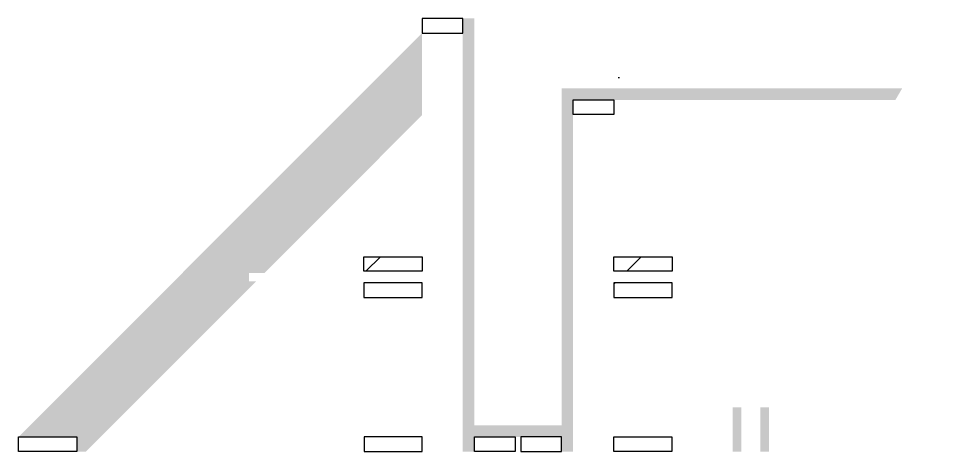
# Model space of a CAD drawing. Header units: metres. Extents: x -10325 to -5929, y 14165 to 15559.
# Drawn here: x -10116.5 to -9639.2, y 15294.3 to 15517.8 of the extents above; entities that cross this region are included whole.
import ezdxf

# ---------------------------------------------------------------- set-up
doc = ezdxf.new("R2010")
doc.units = ezdxf.units.M
for name, color, linetype in [('CONCRETO', 251, 'Continuous'), ('Hachura', 253, 'Continuous'), ('Madeira', 126, 'Continuous')]:
    doc.layers.add(name, color=color, linetype=linetype)

msp = doc.modelspace()

# ---------------------------------------------------------------- hatches: boundary and pattern name
at = {"layer": 'CONCRETO'}
h = msp.add_hatch(dxfattribs=at)
h.set_pattern_fill('AR-CONC', scale=4)
h.paths.add_polyline_path([(-9881, 15517.8), (-9881, 15307.8), (-9836, 15307.8), (-9836, 15481.8), (-9660, 15481.8), (-9639.2, 15517.8)])
h = msp.add_hatch(dxfattribs=at)
h.set_pattern_fill('AR-CONC', scale=4)
h.paths.add_polyline_path([(-9878.7, 15407.3), (-9863.9, 15407.3), (-9863.9, 15407.3), (-9863.9, 15422.8), (-9863.9, 15422.8), (-9878.7, 15422.8), (-9878.7, 15422.8), (-9878.7, 15407.3)])
h = msp.add_hatch(dxfattribs=at)
h.set_pattern_fill('AR-CONC', scale=4)
h.paths.add_polyline_path([(-9853.4, 15407.3), (-9838.6, 15407.3), (-9838.6, 15407.3), (-9838.6, 15422.8), (-9838.6, 15422.8), (-9853.4, 15422.8), (-9853.4, 15422.8), (-9853.4, 15407.3)])
h = msp.add_hatch(dxfattribs=at)
h.set_pattern_fill('AR-CONC', scale=4)
h.paths.add_polyline_path([(-9866.9, 15309.8), (-9851.1, 15309.8), (-9851.1, 15309.8), (-9851.1, 15325.8), (-9851.1, 15325.8), (-9866.9, 15325.8), (-9866.9, 15325.8), (-9866.9, 15309.8)])
at = {"layer": 'Hachura'}
h = msp.add_hatch(dxfattribs=at)
h.set_pattern_fill('ANSI31', scale=30)
h.paths.add_polyline_path([(-9908, 15517.8), (-9887, 15517.8), (-9887, 15510.3), (-9908, 15510.3)])
h = msp.add_hatch(color=8, dxfattribs=at)
h.dxf.hatch_style = 1
h.paths.add_polyline_path([(-9881, 15517.8), (-9887, 15517.8), (-9887, 15517.8), (-9887, 15294.3), (-9887, 15294.3), (-9881, 15294.3), (-9881, 15294.3), (-9881, 15517.8)])
h = msp.add_hatch(color=8, dxfattribs=at)
h.dxf.hatch_style = 1
h.paths.add_polyline_path([(-9908, 15467.9), (-9908, 15510.3), (-10116.5, 15301.8), (-10086.4, 15301.8), (-10086.4, 15294.3), (-10081.6, 15294.3), (-9993.8, 15382.1), (-9997.5, 15382.1), (-9997.5, 15386.5), (-9989.4, 15386.5)])
h = msp.add_hatch(color=8, dxfattribs=at)
h.dxf.hatch_style = 1
h.paths.add_polyline_path([(-9660, 15481.8), (-9836, 15481.8), (-9836, 15481.8), (-9836, 15475.8), (-9836, 15475.8), (-9663.5, 15475.8), (-9663.5, 15475.8), (-9660, 15481.8)])
h = msp.add_hatch(color=8, dxfattribs=at)
h.dxf.hatch_style = 1
h.paths.add_polyline_path([(-9830, 15475.8), (-9836, 15475.8), (-9836, 15475.8), (-9836, 15294.3), (-9836, 15294.3), (-9830, 15294.3), (-9830, 15294.3), (-9830, 15475.8)])
h = msp.add_hatch(dxfattribs=at)
h.set_pattern_fill('ANSI31', scale=30)
h.paths.add_polyline_path([(-9830, 15475.8), (-9809, 15475.8), (-9809, 15468.3), (-9830, 15468.3)])
h = msp.add_hatch(dxfattribs=at)
h.set_pattern_fill('ANSI31', scale=30)
h.paths.add_polyline_path([(-9908, 15387.3), (-9908, 15394.8), (-9938.1, 15394.8), (-9938.1, 15387.3)])
h = msp.add_hatch(dxfattribs=at)
h.set_pattern_fill('ANSI31', scale=30)
h.paths.add_polyline_path([(-9778.9, 15387.3), (-9778.9, 15394.8), (-9809, 15394.8), (-9809, 15387.3)])
h = msp.add_hatch(dxfattribs=at)
h.set_pattern_fill('ANSI32', scale=20)
h.paths.add_polyline_path([(-9997.5, 15382.1), (-9997.5, 15386.5), (-9952.5, 15386.5), (-9952.5, 15382.1)])
h = msp.add_hatch(dxfattribs=at)
h.set_pattern_fill('ANSI31', scale=30)
h.paths.add_polyline_path([(-9938.1, 15373.8), (-9908, 15373.8), (-9908, 15381.3), (-9938.1, 15381.3)])
h = msp.add_hatch(dxfattribs=at)
h.set_pattern_fill('ANSI31', scale=30)
h.paths.add_polyline_path([(-9809, 15373.8), (-9778.9, 15373.8), (-9778.9, 15381.3), (-9809, 15381.3)])
h = msp.add_hatch(color=8, dxfattribs=at)
h.dxf.hatch_style = 1
h.paths.add_polyline_path([(-9747.6, 15294.3), (-9743.1, 15294.3), (-9743.1, 15317.1), (-9747.6, 15317.1)])
h = msp.add_hatch(color=8, dxfattribs=at)
h.dxf.hatch_style = 1
h.paths.add_polyline_path([(-9733.3, 15294.3), (-9728.8, 15294.3), (-9728.8, 15317.1), (-9733.3, 15317.1)])
h = msp.add_hatch(color=8, dxfattribs=at)
h.dxf.hatch_style = 1
h.paths.add_polyline_path([(-9836, 15307.8), (-9881, 15307.8), (-9881, 15307.8), (-9881, 15301.8), (-9881, 15301.8), (-9836, 15301.8), (-9836, 15301.8), (-9836, 15307.8)])
h = msp.add_hatch(dxfattribs=at)
h.set_pattern_fill('ANSI31', scale=30)
h.paths.add_polyline_path([(-10086.4, 15294.3), (-10086.4, 15301.8), (-10116.5, 15301.8), (-10116.5, 15294.3)])
h = msp.add_hatch(dxfattribs=at)
h.set_pattern_fill('ANSI31', scale=30)
h.paths.add_polyline_path([(-9938, 15294.3), (-9908, 15294.3), (-9908, 15301.8), (-9938, 15301.8)])
h = msp.add_hatch(dxfattribs=at)
h.set_pattern_fill('ANSI31', scale=30)
h.paths.add_polyline_path([(-9881, 15301.8), (-9860, 15301.8), (-9860, 15294.3), (-9881, 15294.3)])
h = msp.add_hatch(dxfattribs=at)
h.set_pattern_fill('ANSI31', scale=30)
h.paths.add_polyline_path([(-9836, 15294.3), (-9836, 15301.8), (-9857, 15301.8), (-9857, 15294.3)])
h = msp.add_hatch(dxfattribs=at)
h.set_pattern_fill('ANSI31', scale=30)
h.paths.add_polyline_path([(-9779, 15301.8), (-9809, 15301.8), (-9809, 15294.3), (-9779, 15294.3)])

# ---------------------------------------------------------------- linework, layer by layer
at = {"layer": 'Madeira'}
for points in [[(-9908, 15510.3), (-9887, 15510.3), (-9887, 15517.8), (-9908, 15517.8)], [(-9809, 15468.3), (-9830, 15468.3), (-9830, 15475.8), (-9809, 15475.8)], [(-9938.1, 15394.8), (-9908, 15394.8), (-9908, 15387.3), (-9938.1, 15387.3)], [(-9809, 15394.8), (-9778.9, 15394.8), (-9778.9, 15387.3), (-9809, 15387.3)], [(-9938.1, 15373.8), (-9908, 15373.8), (-9908, 15381.3), (-9938.1, 15381.3)], [(-9809, 15373.8), (-9778.9, 15373.8), (-9778.9, 15381.3), (-9809, 15381.3)], [(-10116.5, 15301.8), (-10086.4, 15301.8), (-10086.4, 15294.3), (-10116.5, 15294.3)], [(-9938, 15294.3), (-9908, 15294.3), (-9908, 15301.8), (-9938, 15301.8)], [(-9860, 15294.3), (-9881, 15294.3), (-9881, 15301.8), (-9860, 15301.8)], [(-9857, 15294.3), (-9836, 15294.3), (-9836, 15301.8), (-9857, 15301.8)], [(-9779, 15294.3), (-9809, 15294.3), (-9809, 15301.8), (-9779, 15301.8)]]:
    msp.add_lwpolyline(points, close=True, dxfattribs=at)

doc.saveas('drawing.dxf')
